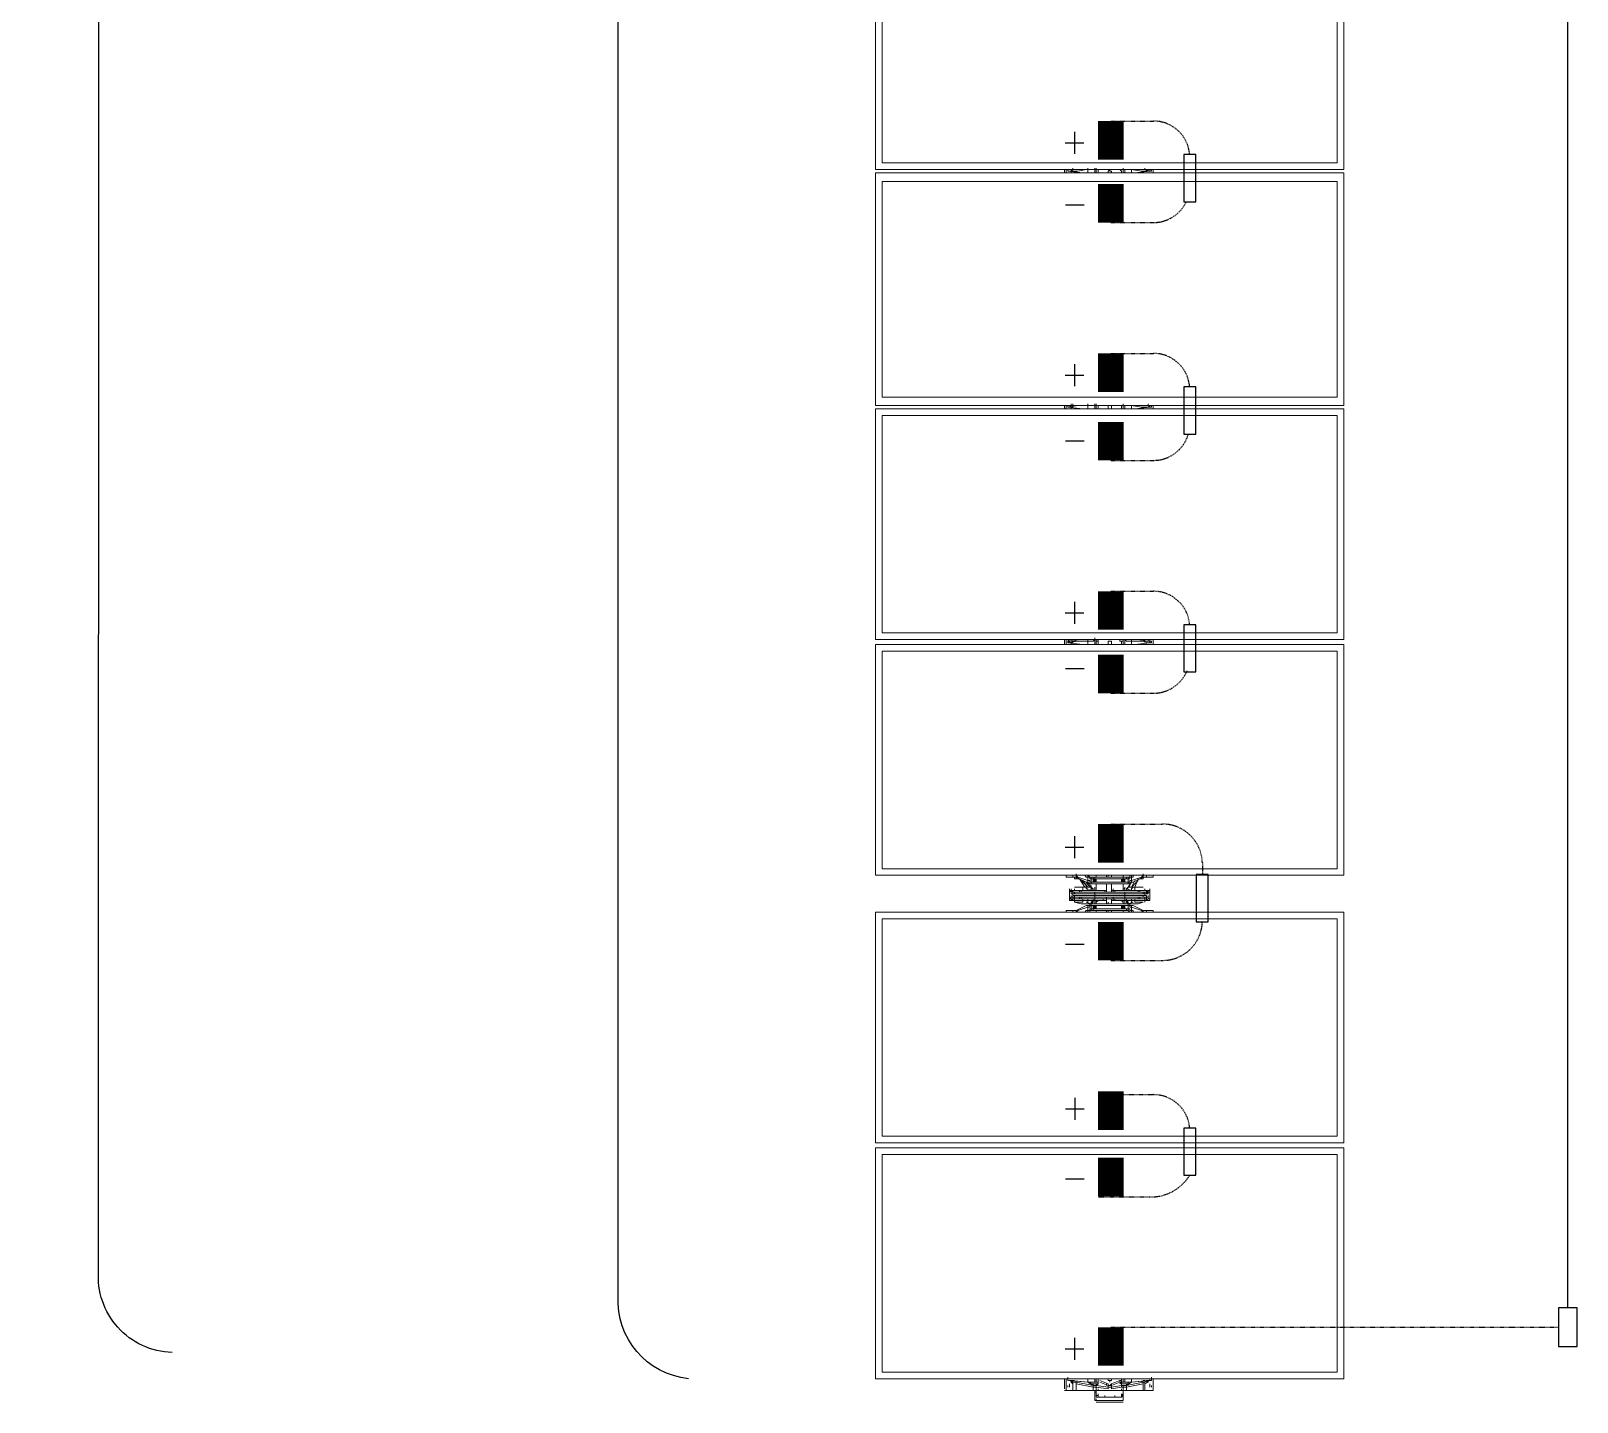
# Model space of a CAD drawing. Header units: feet. Extents: x -13743 to 68376, y -48 to 67763.
# Drawn here: x -226.5 to 72.4, y 63932.6 to 64197.8 of the extents above; entities that cross this region are included whole.
import ezdxf
from ezdxf.lldxf.tags import DXFTag

# ---------------------------------------------------------------- set-up
doc = ezdxf.new("R2010")
doc.units = ezdxf.units.FT
doc.header["$MEASUREMENT"] = 0
doc.linetypes.add('HIDDEN', pattern=[0.375, 0.25, -0.125])
for name, color, linetype in [('E-DC HARNESS-POS', 10, 'DC HARNESS CABLE'), ('E-HARN-COMP', 8, 'Continuous'), ('E-TRNK-CABL-NEG', 6, 'HIDDEN'), ('E-TRUNK-CABLE-POS', 6, 'HIDDEN'), ('G-ANNO-TEXT', 1, 'Continuous'), ('Polarity-Text', 7, 'Continuous')]:
    doc.layers.add(name, color=color, linetype=linetype)
doc.styles.get("Standard").update_dxf_attribs({"font": 'arial.ttf'})
tags = doc.linetypes.add('DC HARNESS CABLE', pattern='A,0.5,-0.2,["DH",Standard,S=0.1,R=0,X=-0.1,Y=-0.05],-0.2', length=0.9).pattern_tags.tags
tags[6] = DXFTag(74, 10)

# ---------------------------------------------------------------- blocks, each defined once
blk = doc.blocks.new('A$C4742fff2')
at = {"lineweight": 5}
for points in [[(0.0233, 0.4666), (0.2533, 0.4666), (0.2533, 0), (0.0233, 0)], [(0.4883, 0.4666), (0.2583, 0.4666), (0.2583, 0), (0.4883, 0)], [(0.525, 0.4666), (0.525, 0), (0.755, 0), (0.755, 0.4666)], [(0.76, 0), (0.99, 0), (0.99, 0.4666), (0.76, 0.4666)], [(1.225, 0), (0.9933, 0), (0.9933, 0.4666), (1.225, 0.4666)], [(1.4583, 0), (1.2283, 0), (1.2283, 0.4666), (1.4583, 0.4666)], [(0.2467, 0.46), (0.2467, 0.0067), (0.03, 0.0067), (0.03, 0.46)], [(0.4816, 0.46), (0.4816, 0.0067), (0.265, 0.0067), (0.265, 0.46)], [(0.5316, 0.46), (0.7483, 0.46), (0.7483, 0.0067), (0.5316, 0.0067)], [(0.7666, 0.0067), (0.7666, 0.46), (0.9833, 0.46), (0.9833, 0.0067)], [(1.0016, 0.0067), (1.0016, 0.46), (1.2166, 0.46), (1.2166, 0.0067)], [(1.4516, 0.46), (1.2349, 0.46), (1.2349, 0.0067), (1.4516, 0.0067)], [(0.4983, 0.2683), (0.4983, 0.26), (0.5, 0.26), (0.5, 0.2683)], [(0.5033, 0.2717), (0.5016, 0.2717), (0.5, 0.2717), (0.5, 0.27), (0.5016, 0.27), (0.5033, 0.27), (0.505, 0.27), (0.505, 0.2683), (0.505, 0.2483), (0.5066, 0.2483), (0.5066, 0.2683), (0.5083, 0.2683), (0.5083, 0.27), (0.51, 0.2717), (0.51, 0.2733), (0.5066, 0.2733), (0.5016, 0.2733), (0.5033, 0.2717), (0.505, 0.2717)], [(0.5033, 0.2733), (0.5016, 0.2733)], [(0.505, 0.2717), (0.5033, 0.2717)], [(0.5083, 0.27), (0.5066, 0.27)], [(0.0067, 0.2467), (0.0067, 0.245), (0.0067, 0.2467), (0.0083, 0.2467), (0.005, 0.2467), (0.005, 0.245), (0.005, 0.2433), (0.005, 0.245), (0.0067, 0.245)], [(0.0117, 0.2467), (0.01, 0.2467)], [(0.4933, 0.25), (0.4916, 0.2483), (0.4933, 0.2467), (0.495, 0.2483)], [(0.4933, 0.25), (0.4916, 0.25), (0.4916, 0.2483), (0.4916, 0.2467), (0.4933, 0.2467), (0.495, 0.2467), (0.495, 0.2483), (0.495, 0.25)], [(0.4933, 0.255), (0.495, 0.255)], [(0.495, 0.2483), (0.4933, 0.2483)], [(0.495, 0.2483), (0.4933, 0.2483)], [(0.5, 0.2483), (0.4983, 0.2483), (0.4966, 0.2483), (0.5, 0.2483), (0.5016, 0.2483)], [(0.5033, 0.2183), (0.5033, 0.2483), (0.5016, 0.2483), (0.5016, 0.2183)], [(0.5066, 0.2483), (0.5066, 0.2183), (0.5083, 0.2183), (0.5083, 0.2483)], [(0.5133, 0.2567), (0.5133, 0.2517), (0.5116, 0.2517), (0.5116, 0.25), (0.51, 0.255), (0.5116, 0.255), (0.5116, 0.2567)], [(0.52, 0.2467), (0.5216, 0.2467), (0.5216, 0.2483), (0.5216, 0.25), (0.52, 0.25), (0.5183, 0.25), (0.5183, 0.2483), (0.5183, 0.2467)], [(0.52, 0.25), (0.5183, 0.2483), (0.52, 0.2467), (0.5216, 0.2483)], [(0.52, 0.2483), (0.5216, 0.2483), (0.52, 0.25)], [(0.5216, 0.2483), (0.52, 0.2483)], [(0.5216, 0.2483), (0.52, 0.2483)], [(0.0133, 0.2317), (0.015, 0.2317), (0.0167, 0.2217), (0.015, 0.2217)], [(0.015, 0.2317), (0.0167, 0.2317), (0.0167, 0.235), (0.015, 0.235)], [(0.02, 0.245), (0.0183, 0.245)], [(0.0217, 0.245), (0.02, 0.245)], [(0.4883, 0.2317), (0.49, 0.2317)], [(0.51, 0.24), (0.51, 0.2367)], [(0.5116, 0.2367), (0.51, 0.2367)], [(0.5116, 0.2367), (0.51, 0.2367)], [(0.51, 0.2317), (0.51, 0.23), (0.5116, 0.23), (0.51, 0.23), (0.51, 0.2267), (0.51, 0.23)], [(0.5233, 0.2317), (0.525, 0.2317)], [(0.7566, 0.235), (0.7583, 0.235), (0.7583, 0.2317), (0.755, 0.2317), (0.755, 0.2333), (0.755, 0.235)], [(0.9916, 0.235), (0.9933, 0.235), (0.9933, 0.2317), (0.99, 0.2317), (0.99, 0.2333), (0.99, 0.235)], [(1.225, 0.235), (1.2266, 0.235), (1.2283, 0.2333), (1.2266, 0.2333), (1.2266, 0.2317), (1.225, 0.2317), (1.225, 0.2333)], [(0.02, 0.2217), (0.0183, 0.2217)], [(0.4933, 0.2217), (0.4916, 0.22), (0.4933, 0.2183), (0.495, 0.22)], [(0.4933, 0.2217), (0.4916, 0.2217), (0.4916, 0.22), (0.4916, 0.2183), (0.4933, 0.2183), (0.495, 0.2183), (0.495, 0.22), (0.495, 0.2217)], [(0.495, 0.22), (0.4933, 0.22)], [(0.495, 0.22), (0.4933, 0.22)], [(0.51, 0.2183), (0.5116, 0.2183)], [(0.52, 0.2217), (0.5183, 0.22), (0.52, 0.2183), (0.5216, 0.22)], [(0.52, 0.22), (0.5216, 0.22), (0.52, 0.2217)], [(0.4883, 0.2117), (0.49, 0.2117), (0.49, 0.2133), (0.4916, 0.2133), (0.4916, 0.215), (0.49, 0.215), (0.4883, 0.2133)], [(0.5033, 0.195), (0.5033, 0.1967)], [(0.5083, 0.1967), (0.5066, 0.1967)], [(0.51, 0.195), (0.5083, 0.195)]]:
    blk.add_lwpolyline(points, close=True, dxfattribs=at)
for points in [[(0.0117, 0.27), (0.0117, 0.2667), (0.0183, 0.2667), (0.02, 0.2667), (0.02, 0.27), (0.0217, 0.2717), (0.02, 0.2717), (0.0183, 0.27), (0.0117, 0.27), (0.0117, 0.2767), (0.0117, 0.2783)], [(0.0133, 0.2783), (0.0233, 0.2783)], [(0.755, 0.2783), (0.76, 0.2783)], [(0.99, 0.2783), (0.9933, 0.2783)], [(1.225, 0.2783), (1.2283, 0.2783)], [(0.0117, 0.2667), (0.0117, 0.25), (0.015, 0.25), (0.015, 0.2467), (0.0167, 0.2467), (0.0183, 0.2467)], [(0.0133, 0.2767), (0.015, 0.2767)], [(0.015, 0.275), (0.0167, 0.275)], [(0.0167, 0.2733), (0.015, 0.2733), (0.0167, 0.2733), (0.0183, 0.2733)], [(0.02, 0.2667), (0.0167, 0.25), (0.015, 0.25), (0.0183, 0.2667)], [(0.0217, 0.2683), (0.0217, 0.27), (0.0217, 0.2733), (0.02, 0.27), (0.0183, 0.27)], [(0.0217, 0.275), (0.02, 0.255), (0.0217, 0.2717)], [(0.0217, 0.275), (0.0233, 0.275), (0.0217, 0.275)], [(0.0233, 0.275), (0.0233, 0.2733)], [(0.4883, 0.2767), (0.49, 0.2767), (0.49, 0.27), (0.49, 0.2683), (0.49, 0.2667), (0.4883, 0.2667), (0.49, 0.265), (0.49, 0.2667), (0.495, 0.2567), (0.495, 0.255), (0.4933, 0.255), (0.4933, 0.2533), (0.495, 0.2533), (0.495, 0.2517), (0.4966, 0.2517), (0.4983, 0.2567), (0.4983, 0.255), (0.5, 0.255), (0.5, 0.25), (0.4983, 0.2517), (0.4966, 0.2517), (0.4983, 0.25), (0.4966, 0.2517), (0.4966, 0.2617)], [(0.49, 0.27), (0.49, 0.27)], [(0.49, 0.2667), (0.49, 0.2667)], [(0.49, 0.265), (0.4933, 0.255), (0.49, 0.255), (0.49, 0.2567)], [(0.4966, 0.2367), (0.5016, 0.2367), (0.5, 0.2367), (0.5, 0.24), (0.5, 0.2617), (0.5, 0.2717)], [(0.4983, 0.2683), (0.4966, 0.2617), (0.4966, 0.2517), (0.4966, 0.2533)], [(0.4983, 0.2683), (0.4983, 0.2683)], [(0.5, 0.2683), (0.5016, 0.2683), (0.5016, 0.27), (0.5, 0.2717), (0.5, 0.2733), (0.5016, 0.2733), (0.5016, 0.2717), (0.5033, 0.2717), (0.5033, 0.2683), (0.505, 0.2683)], [(0.5016, 0.2733), (0.5033, 0.2733)], [(0.5016, 0.2717), (0.5033, 0.2717)], [(0.5016, 0.2483), (0.5016, 0.2683), (0.5033, 0.2683), (0.5033, 0.2483), (0.505, 0.2483), (0.505, 0.2183), (0.5066, 0.2183), (0.5066, 0.1983), (0.5083, 0.1983), (0.5083, 0.2183)], [(0.5016, 0.2633), (0.5033, 0.2633)], [(0.5033, 0.27), (0.505, 0.27), (0.5066, 0.27), (0.505, 0.27)], [(0.5083, 0.2717), (0.51, 0.2733), (0.5116, 0.2733), (0.51, 0.2733), (0.5083, 0.2717), (0.51, 0.2717), (0.5083, 0.2717), (0.5066, 0.2717), (0.5083, 0.2717), (0.5066, 0.2717), (0.5083, 0.2717), (0.5066, 0.2717), (0.5066, 0.2683), (0.5083, 0.2683), (0.5083, 0.2483)], [(0.5116, 0.2717), (0.51, 0.2717), (0.51, 0.27), (0.5083, 0.27), (0.51, 0.27)], [(0.5083, 0.2633), (0.51, 0.2633)], [(0.51, 0.2717), (0.51, 0.2617)], [(0.5116, 0.2517), (0.5116, 0.25), (0.5133, 0.2517), (0.515, 0.2533), (0.5166, 0.2533), (0.5166, 0.255), (0.5183, 0.255), (0.5166, 0.2533), (0.5166, 0.2517), (0.5183, 0.2517), (0.5166, 0.2517), (0.5166, 0.215), (0.5183, 0.215), (0.5216, 0.215), (0.5233, 0.215), (0.5233, 0.2133), (0.525, 0.2133), (0.525, 0.2117), (0.5233, 0.2117), (0.5233, 0.2133), (0.5216, 0.2133), (0.5216, 0.215), (0.5216, 0.2167), (0.5233, 0.2167), (0.5233, 0.25), (0.5216, 0.25), (0.5216, 0.2517), (0.5216, 0.2533), (0.5233, 0.2533), (0.5233, 0.255), (0.525, 0.255), (0.5233, 0.2533), (0.5233, 0.2517), (0.5183, 0.2517), (0.5183, 0.2533), (0.52, 0.2533), (0.52, 0.255), (0.5183, 0.255), (0.5183, 0.2567), (0.5133, 0.2533), (0.5133, 0.2517), (0.5133, 0.2683), (0.5133, 0.26), (0.51, 0.26), (0.51, 0.2683), (0.5116, 0.2683), (0.51, 0.2683)], [(0.5116, 0.2683), (0.5116, 0.2683)], [(0.5216, 0.2633), (0.5133, 0.2583), (0.5133, 0.26)], [(0.5233, 0.2667), (0.5183, 0.2567), (0.5183, 0.255), (0.52, 0.255), (0.5216, 0.255)], [(0.5233, 0.2567), (0.5233, 0.255), (0.52, 0.255), (0.5233, 0.265)], [(0.5233, 0.2683), (0.5216, 0.2683), (0.5216, 0.265), (0.5216, 0.2633), (0.5216, 0.2667), (0.5233, 0.2667), (0.5233, 0.265), (0.525, 0.2667), (0.5233, 0.2667), (0.5233, 0.27), (0.5233, 0.2767), (0.525, 0.2767)], [(0.5233, 0.27), (0.5233, 0.27)], [(0.76, 0.255), (0.7583, 0.255), (0.7583, 0.265), (0.7566, 0.275), (0.7583, 0.275), (0.7566, 0.275), (0.7583, 0.2733), (0.7583, 0.2717), (0.7583, 0.27)], [(0.7566, 0.2733), (0.7566, 0.27)], [(0.9933, 0.27), (0.9933, 0.2717), (0.9916, 0.2733), (0.9916, 0.275), (0.9933, 0.275)], [(0.995, 0.255), (0.9933, 0.255), (0.9933, 0.265), (0.9916, 0.275)], [(0.9916, 0.2733), (0.9916, 0.27)], [(1.225, 0.2733), (1.225, 0.27)], [(1.2299, 0.255), (1.2283, 0.255), (1.2283, 0.2567), (1.2266, 0.265), (1.2266, 0.275), (1.2283, 0.275), (1.2266, 0.275), (1.2266, 0.2717), (1.2283, 0.27)], [(0, 0.2467), (0, 0.22)], [(0.0017, 0.2483), (0.005, 0.2483), (0.01, 0.2483), (0.0117, 0.2483), (0.01, 0.2483), (0.01, 0.2467), (0.0083, 0.2467), (0.01, 0.2467), (0.0083, 0.2467)], [(0.0017, 0.2467), (0.0033, 0.2467)], [(0.01, 0.2467), (0.0083, 0.2467)], [(0.01, 0.2467), (0.0117, 0.2467)], [(0.01, 0.2467), (0.0117, 0.2467)], [(0.0167, 0.2467), (0.0167, 0.25), (0.02, 0.255), (0.02, 0.2533), (0.0183, 0.2517), (0.0183, 0.245), (0.0167, 0.2467), (0.015, 0.235), (0.0133, 0.235), (0.015, 0.2467), (0.0117, 0.2467), (0.0117, 0.25)], [(0.0133, 0.245), (0.0117, 0.245), (0.0117, 0.2467), (0.0117, 0.2483)], [(0.0183, 0.25), (0.0167, 0.25), (0.015, 0.25)], [(0.015, 0.2467), (0.0167, 0.2467), (0.015, 0.2467)], [(0.0233, 0.245), (0.02, 0.245), (0.0217, 0.245), (0.02, 0.245), (0.0183, 0.245), (0.02, 0.245), (0.02, 0.2483)], [(0.02, 0.255), (0.02, 0.2483), (0.0233, 0.2483)], [(0.0233, 0.2467), (0.02, 0.2467), (0.0217, 0.2467)], [(0.02, 0.245), (0.02, 0.2467)], [(0.4966, 0.205), (0.4966, 0.215), (0.4966, 0.2517), (0.495, 0.2517), (0.4916, 0.2517), (0.4916, 0.2533), (0.49, 0.2533), (0.49, 0.255), (0.4883, 0.255), (0.4883, 0.2533), (0.49, 0.2533), (0.49, 0.2517), (0.4916, 0.2517), (0.49, 0.2517), (0.49, 0.25)], [(0.4883, 0.255), (0.4883, 0.255)], [(0.4883, 0.2467), (0.49, 0.2467)], [(0.4916, 0.2517), (0.4916, 0.25), (0.49, 0.25), (0.49, 0.2167), (0.4916, 0.2167), (0.4916, 0.215), (0.495, 0.215), (0.495, 0.2133), (0.4933, 0.2133), (0.4933, 0.2117), (0.495, 0.2117), (0.495, 0.21)], [(0.4933, 0.2483), (0.4933, 0.25), (0.4916, 0.2483)], [(0.4916, 0.2467), (0.4916, 0.2483)], [(0.4916, 0.2483), (0.4933, 0.2483)], [(0.4916, 0.2467), (0.4933, 0.2467)], [(0.4933, 0.2483), (0.495, 0.2483)], [(0.4933, 0.2483), (0.495, 0.2483)], [(0.4933, 0.2483), (0.495, 0.2483)], [(0.4933, 0.2483), (0.495, 0.2483)], [(0.4933, 0.2483), (0.495, 0.2483)], [(0.4933, 0.2467), (0.495, 0.2467), (0.495, 0.2483)], [(0.4933, 0.2483), (0.495, 0.2483)], [(0.5, 0.2517), (0.5, 0.25), (0.4983, 0.25), (0.4983, 0.2517), (0.4966, 0.2517), (0.4966, 0.2533), (0.495, 0.2533), (0.495, 0.255), (0.495, 0.2567)], [(0.495, 0.2517), (0.495, 0.2517)], [(0.4966, 0.2583), (0.4966, 0.26)], [(0.4966, 0.2517), (0.4966, 0.2517)], [(0.4966, 0.2467), (0.5, 0.2467)], [(0.4983, 0.2617), (0.4983, 0.2617)], [(0.4983, 0.2483), (0.5, 0.2483)], [(0.5, 0.245), (0.4983, 0.2467)], [(0.5, 0.2567), (0.5, 0.26)], [(0.5016, 0.2617), (0.5033, 0.2617)], [(0.5083, 0.2617), (0.51, 0.2617), (0.51, 0.24), (0.51, 0.2383), (0.5083, 0.2383)], [(0.51, 0.26), (0.51, 0.2567)], [(0.51, 0.2483), (0.5116, 0.2483), (0.51, 0.2483), (0.5116, 0.2483), (0.5133, 0.2483), (0.5116, 0.2483), (0.5133, 0.2483)], [(0.51, 0.2467), (0.5166, 0.2467)], [(0.515, 0.2517), (0.5133, 0.2517), (0.5116, 0.25), (0.5133, 0.2517), (0.5133, 0.2617)], [(0.5133, 0.2617), (0.5133, 0.2617)], [(0.52, 0.26), (0.5133, 0.255)], [(0.52, 0.2483), (0.5183, 0.2483)], [(0.52, 0.2467), (0.5183, 0.2467), (0.5183, 0.2483)], [(0.52, 0.2483), (0.5216, 0.2483)], [(0.52, 0.2483), (0.5216, 0.2483)], [(0.52, 0.2483), (0.5216, 0.2483)], [(0.52, 0.2483), (0.5216, 0.2483), (0.5233, 0.2483)], [(0.52, 0.2467), (0.5216, 0.2467)], [(0.5216, 0.2467), (0.5216, 0.2483)], [(0.5233, 0.2517), (0.5233, 0.25)], [(0.5233, 0.2467), (0.525, 0.2467)], [(0.525, 0.2467), (0.5233, 0.2467), (0.525, 0.2467)], [(0.755, 0.2483), (0.76, 0.2483), (0.7583, 0.2483)], [(0.755, 0.2467), (0.7583, 0.2467), (0.76, 0.2467)], [(0.7616, 0.2483), (0.76, 0.2483), (0.7583, 0.25), (0.7583, 0.255)], [(0.7583, 0.245), (0.7583, 0.2467)], [(0.99, 0.2483), (0.9933, 0.2483)], [(0.99, 0.2467), (0.9933, 0.2467), (0.995, 0.2467)], [(0.9933, 0.2467), (0.9933, 0.245), (0.99, 0.245)], [(0.995, 0.2483), (0.9933, 0.2483), (0.9933, 0.255)], [(1.225, 0.2483), (1.2283, 0.2483)], [(1.225, 0.2467), (1.2283, 0.2467), (1.2299, 0.2467)], [(1.2283, 0.2467), (1.2283, 0.245), (1.225, 0.245)], [(1.2299, 0.2483), (1.2283, 0.2483), (1.2283, 0.255)], [(0.005, 0.2383), (0.005, 0.2433), (0.005, 0.2233), (0.005, 0.2217), (0.0067, 0.22), (0.0083, 0.22), (0.01, 0.22), (0.0083, 0.22), (0.01, 0.22), (0.0117, 0.22), (0.01, 0.22), (0.0117, 0.22), (0.01, 0.22), (0.005, 0.22), (0.0017, 0.22), (0.0033, 0.22)], [(0.0067, 0.2383), (0.005, 0.2383), (0.005, 0.2283)], [(0.0067, 0.245), (0.0083, 0.245)], [(0.0083, 0.245), (0.0083, 0.245)], [(0.0133, 0.2217), (0.0117, 0.2217), (0.0117, 0.225), (0.0117, 0.2433), (0.0117, 0.245), (0.0117, 0.22), (0.0117, 0.2167)], [(0.02, 0.2433), (0.0167, 0.235), (0.0167, 0.2317), (0.02, 0.2233), (0.02, 0.2217), (0.0183, 0.2217)], [(0.0217, 0.2433), (0.0183, 0.235), (0.0167, 0.235), (0.0167, 0.2333), (0.0183, 0.2317), (0.0167, 0.2317)], [(0.0167, 0.2367), (0.0183, 0.2367)], [(0.0183, 0.245), (0.02, 0.245), (0.0183, 0.245)], [(0.0233, 0.2217), (0.0217, 0.2217), (0.0217, 0.2233), (0.02, 0.2233), (0.0217, 0.2233), (0.0183, 0.2317)], [(0.0233, 0.2317), (0.0217, 0.2317), (0.0217, 0.2333), (0.02, 0.2333), (0.0217, 0.2333), (0.0217, 0.235), (0.0233, 0.235)], [(0.4883, 0.2367), (0.49, 0.2367)], [(0.4883, 0.235), (0.49, 0.235)], [(0.5, 0.2317), (0.5, 0.23), (0.5016, 0.23), (0.5016, 0.2317), (0.4966, 0.2317), (0.4966, 0.235), (0.4983, 0.235)], [(0.5016, 0.2383), (0.5016, 0.24), (0.5, 0.24), (0.5, 0.2367), (0.5016, 0.2367), (0.5033, 0.2367), (0.5016, 0.2367), (0.5033, 0.2367)], [(0.5083, 0.2367), (0.5166, 0.2367)], [(0.5166, 0.235), (0.5166, 0.2317), (0.5083, 0.2317)], [(0.5233, 0.2367), (0.525, 0.2367)], [(0.5233, 0.235), (0.525, 0.235)], [(0.755, 0.245), (0.7583, 0.245), (0.76, 0.245)], [(0.0067, 0.2283), (0.005, 0.2283), (0.005, 0.2233), (0.005, 0.2217), (0.0067, 0.2217), (0.0083, 0.22), (0.01, 0.22), (0.0117, 0.22), (0.01, 0.22)], [(0.0067, 0.2217), (0.0083, 0.2217)], [(0.0083, 0.2217), (0.0083, 0.2217)], [(0.0117, 0.1983), (0.0117, 0.2), (0.0183, 0.2), (0.02, 0.2), (0.0167, 0.2167), (0.015, 0.2167), (0.015, 0.22), (0.0117, 0.22), (0.0133, 0.22)], [(0.0183, 0.2), (0.015, 0.2167), (0.0117, 0.2167), (0.0117, 0.2)], [(0.015, 0.2167), (0.0167, 0.2167), (0.02, 0.2117), (0.02, 0.2183), (0.02, 0.22), (0.02, 0.2217), (0.0183, 0.2217), (0.02, 0.2217), (0.0217, 0.2217), (0.02, 0.2217), (0.02, 0.2233), (0.02, 0.22)], [(0.015, 0.2217), (0.015, 0.22), (0.0167, 0.22), (0.0167, 0.2167), (0.0183, 0.2167)], [(0.02, 0.2117), (0.02, 0.215), (0.0183, 0.215), (0.0183, 0.2217), (0.0167, 0.2217), (0.0167, 0.22)], [(0.02, 0.2217), (0.0217, 0.2217), (0.02, 0.2217), (0.0183, 0.2233)], [(0.0233, 0.22), (0.02, 0.22), (0.0217, 0.22)], [(0.0233, 0.2183), (0.02, 0.2183)], [(0.49, 0.22), (0.4883, 0.22)], [(0.4883, 0.19), (0.49, 0.19), (0.49, 0.1967), (0.49, 0.2), (0.4883, 0.2), (0.49, 0.2017), (0.49, 0.2), (0.495, 0.21), (0.495, 0.2117), (0.4933, 0.2117), (0.495, 0.2117), (0.495, 0.2133), (0.4966, 0.2133), (0.4966, 0.215), (0.495, 0.215), (0.4966, 0.215), (0.4983, 0.2167), (0.4966, 0.215), (0.4983, 0.215), (0.5, 0.2167), (0.5, 0.215)], [(0.49, 0.215), (0.49, 0.2167)], [(0.4933, 0.22), (0.4933, 0.2217), (0.4916, 0.22)], [(0.4916, 0.22), (0.4933, 0.22)], [(0.4916, 0.22), (0.4916, 0.2183), (0.4933, 0.2183)], [(0.4933, 0.22), (0.495, 0.22)], [(0.4933, 0.22), (0.495, 0.22)], [(0.4933, 0.22), (0.495, 0.22)], [(0.4933, 0.22), (0.495, 0.22)], [(0.495, 0.22), (0.4933, 0.22)], [(0.495, 0.22), (0.495, 0.2183), (0.4933, 0.2183)], [(0.4933, 0.22), (0.495, 0.22)], [(0.5, 0.22), (0.4966, 0.22), (0.4983, 0.22), (0.5, 0.2217)], [(0.4966, 0.2183), (0.5, 0.2183), (0.5016, 0.2183), (0.5, 0.2183), (0.4983, 0.2183), (0.5, 0.2183)], [(0.4966, 0.2133), (0.4966, 0.215), (0.4966, 0.205), (0.4983, 0.2), (0.4983, 0.2083), (0.5, 0.2083), (0.5, 0.2117), (0.4983, 0.2117), (0.4983, 0.21), (0.4966, 0.215), (0.4983, 0.215), (0.4983, 0.2167), (0.5, 0.2167), (0.5, 0.2117)], [(0.5016, 0.23), (0.5033, 0.23), (0.5016, 0.23), (0.5, 0.23), (0.5, 0.2267), (0.5, 0.23)], [(0.505, 0.195), (0.5033, 0.195), (0.5016, 0.195), (0.5016, 0.1933), (0.5, 0.1933), (0.5, 0.195), (0.5, 0.1967), (0.5, 0.205), (0.5, 0.2267), (0.5, 0.2283), (0.5016, 0.2283)], [(0.5016, 0.2183), (0.5016, 0.1983), (0.5033, 0.1983), (0.5033, 0.2183), (0.505, 0.2183), (0.505, 0.2), (0.505, 0.1967), (0.5033, 0.1967), (0.5033, 0.1983)], [(0.5083, 0.205), (0.51, 0.205), (0.51, 0.2267), (0.51, 0.2283), (0.5083, 0.2283)], [(0.5166, 0.22), (0.51, 0.22), (0.5116, 0.22), (0.5116, 0.2183), (0.5133, 0.2183), (0.5116, 0.2183), (0.5133, 0.2183)], [(0.5216, 0.205), (0.5133, 0.2083), (0.51, 0.2083), (0.51, 0.2117), (0.5116, 0.2167), (0.5116, 0.215)], [(0.5133, 0.21), (0.5133, 0.215), (0.5116, 0.2167), (0.5133, 0.215), (0.5116, 0.2167), (0.5133, 0.215), (0.5133, 0.205)], [(0.525, 0.22), (0.5233, 0.22), (0.5216, 0.22), (0.52, 0.22), (0.5216, 0.22), (0.52, 0.22), (0.5216, 0.22), (0.52, 0.22), (0.5216, 0.22), (0.52, 0.22), (0.5183, 0.22), (0.5183, 0.2183), (0.52, 0.2183), (0.5183, 0.2183), (0.5183, 0.22), (0.5183, 0.2217), (0.52, 0.2217), (0.5216, 0.2217), (0.5216, 0.22), (0.5216, 0.2183), (0.52, 0.2183), (0.5216, 0.2183), (0.5216, 0.22), (0.52, 0.22)], [(0.5233, 0.22), (0.525, 0.22), (0.5233, 0.22)], [(0.5233, 0.2167), (0.5233, 0.215)], [(0.755, 0.2233), (0.755, 0.2217), (0.7583, 0.2217), (0.7583, 0.2233), (0.76, 0.2233)], [(0.7583, 0.2117), (0.7583, 0.2167), (0.76, 0.2183), (0.76, 0.22), (0.7583, 0.22), (0.755, 0.22)], [(0.755, 0.2183), (0.7583, 0.2183), (0.76, 0.2183)], [(0.7583, 0.22), (0.7583, 0.2233)], [(0.99, 0.2233), (0.99, 0.2217), (0.9933, 0.2217), (0.9933, 0.2233), (0.9933, 0.22), (0.9933, 0.2183)], [(0.99, 0.22), (0.9933, 0.22), (0.995, 0.22)], [(0.9933, 0.1983), (0.9933, 0.195), (0.9916, 0.1933), (0.9916, 0.1917), (0.9916, 0.1933), (0.9916, 0.2017), (0.9933, 0.2117), (0.9933, 0.2183), (0.99, 0.2183)], [(1.2266, 0.1933), (1.2266, 0.2017), (1.2283, 0.2117), (1.2283, 0.2183), (1.2283, 0.22), (1.2283, 0.2233), (1.2266, 0.2217), (1.225, 0.2217), (1.225, 0.2233)], [(1.225, 0.22), (1.2283, 0.22), (1.2299, 0.22)], [(1.2283, 0.2183), (1.225, 0.2183)], [(0.02, 0.2017), (0.02, 0.1983), (0.0183, 0.1983)], [(0.0217, 0.195), (0.02, 0.2117), (0.0217, 0.1933)], [(0.4883, 0.2117), (0.4883, 0.2117)], [(0.49, 0.21), (0.49, 0.2117), (0.4933, 0.2117), (0.49, 0.2017)], [(0.495, 0.215), (0.495, 0.215)], [(0.4966, 0.215), (0.4966, 0.215)], [(0.4966, 0.2083), (0.4966, 0.21)], [(0.4983, 0.1983), (0.5, 0.1983), (0.5, 0.2083)], [(0.4983, 0.205), (0.4983, 0.205)], [(0.5016, 0.205), (0.5033, 0.205)], [(0.5016, 0.2033), (0.5033, 0.2033)], [(0.5066, 0.195), (0.5066, 0.1967), (0.5066, 0.195), (0.5083, 0.195), (0.51, 0.195), (0.51, 0.1933), (0.51, 0.195), (0.5083, 0.195), (0.5066, 0.1967), (0.5083, 0.1967), (0.51, 0.195), (0.51, 0.1967), (0.51, 0.205)], [(0.5083, 0.2033), (0.51, 0.2033)], [(0.51, 0.2117), (0.5116, 0.2117), (0.5133, 0.21), (0.5133, 0.2083), (0.5133, 0.2), (0.5133, 0.205), (0.5133, 0.215), (0.5133, 0.2133)], [(0.51, 0.2083), (0.51, 0.1983), (0.5116, 0.1983), (0.51, 0.1983)], [(0.5183, 0.21), (0.5183, 0.2117), (0.5133, 0.215), (0.515, 0.2133), (0.5166, 0.2133), (0.5183, 0.2133)], [(0.52, 0.2083), (0.5133, 0.2117)], [(0.5133, 0.205), (0.5133, 0.205)], [(0.5233, 0.2), (0.5183, 0.21), (0.5183, 0.2117), (0.52, 0.2117), (0.52, 0.2133), (0.5183, 0.2133), (0.5183, 0.215), (0.5166, 0.215), (0.5166, 0.2133), (0.5183, 0.2117), (0.52, 0.2117), (0.5216, 0.2117)], [(0.5166, 0.215), (0.5166, 0.215)], [(0.5183, 0.215), (0.5183, 0.215)], [(0.5233, 0.21), (0.5233, 0.2117), (0.52, 0.2117), (0.5233, 0.2017), (0.5233, 0.2), (0.5216, 0.2), (0.5216, 0.2033)], [(0.5216, 0.2017), (0.5216, 0.2033), (0.5216, 0.2017), (0.5233, 0.2017), (0.525, 0.2), (0.5233, 0.2), (0.5233, 0.1983), (0.5233, 0.1967), (0.5233, 0.19), (0.525, 0.19)], [(0.525, 0.2117), (0.525, 0.2117)], [(0.76, 0.2117), (0.7583, 0.2117), (0.7583, 0.2017), (0.7566, 0.195), (0.7566, 0.1933), (0.7583, 0.1933)], [(0.0133, 0.19), (0.0117, 0.19), (0.0117, 0.1983), (0.0183, 0.1983), (0.02, 0.195), (0.0217, 0.195), (0.02, 0.1983)], [(0.0233, 0.19), (0.0133, 0.19), (0.015, 0.19)], [(0.0183, 0.1933), (0.0167, 0.1933), (0.015, 0.1933), (0.0167, 0.1933)], [(0.0167, 0.1917), (0.015, 0.1917)], [(0.0217, 0.1967), (0.0217, 0.1933), (0.0233, 0.1933), (0.0233, 0.1917), (0.0217, 0.1917), (0.0217, 0.1933), (0.02, 0.1967)], [(0.0217, 0.2), (0.0217, 0.1983)], [(0.5, 0.1983), (0.5016, 0.1983), (0.5016, 0.1967), (0.5, 0.195), (0.5, 0.1967), (0.5016, 0.1967), (0.5033, 0.1967)], [(0.505, 0.1967), (0.5033, 0.1967), (0.5033, 0.195), (0.5016, 0.195), (0.5033, 0.195), (0.5016, 0.195), (0.5016, 0.1933)], [(0.5033, 0.1933), (0.5016, 0.1933), (0.5033, 0.1933), (0.5083, 0.1933), (0.51, 0.1933)], [(0.5033, 0.2), (0.505, 0.2)], [(0.505, 0.1967), (0.5033, 0.1967), (0.505, 0.1967)], [(0.505, 0.1983), (0.5066, 0.1983), (0.5066, 0.1967), (0.5083, 0.1967), (0.5083, 0.1983)], [(0.5066, 0.2), (0.5083, 0.2)], [(0.51, 0.1967), (0.5083, 0.1967), (0.51, 0.1967), (0.51, 0.195), (0.51, 0.1933), (0.5116, 0.1933)], [(0.5116, 0.2), (0.5116, 0.2)], [(0.5233, 0.2), (0.5233, 0.2)], [(0.5233, 0.1967), (0.5233, 0.1967)], [(0.755, 0.19), (0.76, 0.19)], [(0.7583, 0.1983), (0.7583, 0.195), (0.7583, 0.1933), (0.7566, 0.1933), (0.7566, 0.1917), (0.7583, 0.1917)], [(0.7566, 0.1967), (0.7566, 0.1933), (0.7566, 0.1917)], [(0.99, 0.19), (0.9933, 0.19)], [(0.9916, 0.1967), (0.9916, 0.1933), (0.9933, 0.1933)], [(0.9916, 0.1917), (0.9933, 0.1917)], [(1.225, 0.1967), (1.225, 0.1933)], [(1.225, 0.19), (1.2283, 0.19)], [(1.2283, 0.1983), (1.2266, 0.195), (1.2266, 0.1917), (1.2266, 0.1933), (1.2283, 0.1933)]]:
    blk.add_lwpolyline(points, dxfattribs=at)
at = {"color": 8, "lineweight": 5, "true_color": 0x808080}
for points in [[(0.0117, 0.2767), (0.0233, 0.2767)], [(0.0233, 0.265), (0.0233, 0.275), (0.025, 0.275)], [(0.4883, 0.2667), (0.4883, 0.2683)], [(0.5, 0.27), (0.5, 0.2617)], [(0.5016, 0.2733), (0.5016, 0.2733)], [(0.5016, 0.2733), (0.5033, 0.2733)], [(0.5016, 0.27), (0.5033, 0.27), (0.5016, 0.27), (0.5033, 0.27), (0.505, 0.27)], [(0.5016, 0.2633), (0.5016, 0.2383), (0.5016, 0.2367), (0.5033, 0.2367), (0.5016, 0.2367), (0.5033, 0.2367)], [(0.5033, 0.2717), (0.505, 0.2717)], [(0.5066, 0.2717), (0.5083, 0.2717)], [(0.5066, 0.27), (0.5083, 0.27), (0.51, 0.27), (0.5083, 0.27), (0.51, 0.27), (0.51, 0.2617)], [(0.5083, 0.2733), (0.5083, 0.2733)], [(0.5083, 0.2733), (0.51, 0.2733)], [(0.5083, 0.2633), (0.5083, 0.2383), (0.5083, 0.2367), (0.51, 0.2367), (0.5083, 0.2367)], [(0.5266, 0.2667), (0.525, 0.2667), (0.525, 0.2683)], [(0.755, 0.2767), (0.76, 0.2767)], [(0.76, 0.2733), (0.7583, 0.275), (0.7566, 0.275), (0.755, 0.26)], [(0.755, 0.2717), (0.755, 0.27), (0.755, 0.2717), (0.7566, 0.2717)], [(0.7566, 0.2733), (0.7566, 0.2733)], [(0.76, 0.2717), (0.7583, 0.2717), (0.7583, 0.27), (0.76, 0.2633)], [(0.76, 0.2667), (0.7583, 0.2683), (0.7583, 0.27), (0.76, 0.27)], [(0.99, 0.2767), (0.9933, 0.2767)], [(0.9933, 0.2733), (0.9933, 0.275), (0.9916, 0.275), (0.99, 0.26)], [(0.99, 0.2717), (0.99, 0.27), (0.99, 0.2717), (0.9916, 0.2717)], [(0.9916, 0.2733), (0.9916, 0.2733)], [(0.9933, 0.2633), (0.9933, 0.2717), (0.995, 0.2717)], [(0.9933, 0.2667), (0.9933, 0.27), (0.995, 0.27)], [(1.225, 0.2767), (1.2283, 0.2767)], [(1.2283, 0.2733), (1.2283, 0.275), (1.2266, 0.275), (1.225, 0.26)], [(1.225, 0.2733), (1.225, 0.2733)], [(1.2283, 0.2717), (1.2266, 0.2717), (1.225, 0.2717), (1.225, 0.27), (1.225, 0.2717)], [(1.2266, 0.2717), (1.2283, 0.27), (1.2283, 0.2633)], [(1.2283, 0.2667), (1.2283, 0.27), (1.2299, 0.27)], [(0.0017, 0.2483), (0.0017, 0.22)], [(0.0083, 0.2467), (0.01, 0.2467)], [(0.02, 0.255), (0.0233, 0.255)], [(0.49, 0.2567), (0.4883, 0.2583)], [(0.4883, 0.2583), (0.4883, 0.2583)], [(0.4916, 0.25), (0.4933, 0.25)], [(0.4916, 0.22), (0.4916, 0.2467)], [(0.495, 0.2517), (0.495, 0.25)], [(0.495, 0.2467), (0.495, 0.22)], [(0.5, 0.26), (0.5016, 0.26)], [(0.5, 0.255), (0.5016, 0.255)], [(0.5, 0.25), (0.5016, 0.25)], [(0.51, 0.26), (0.5116, 0.26)], [(0.51, 0.255), (0.5116, 0.255)], [(0.5116, 0.25), (0.51, 0.25)], [(0.52, 0.2617), (0.5183, 0.26), (0.5166, 0.2583), (0.515, 0.2567), (0.5133, 0.2567)], [(0.5183, 0.25), (0.5183, 0.2517)], [(0.5183, 0.22), (0.5183, 0.2467)], [(0.5216, 0.25), (0.5233, 0.25)], [(0.5216, 0.2467), (0.5216, 0.22)], [(0.525, 0.2583), (0.5233, 0.2567)], [(0.525, 0.2583), (0.525, 0.2583)], [(0.755, 0.255), (0.7583, 0.255)], [(0.99, 0.255), (0.9933, 0.255)], [(1.225, 0.255), (1.2283, 0.255)], [(0.5016, 0.2033), (0.5016, 0.2317)], [(0.5083, 0.2033), (0.5083, 0.2283), (0.5083, 0.2317)], [(0.51, 0.2367), (0.5116, 0.2367)], [(0.01, 0.22), (0.0083, 0.22)], [(0.4916, 0.2167), (0.4916, 0.2183)], [(0.495, 0.2183), (0.495, 0.215)], [(0.5, 0.2167), (0.5016, 0.2167)], [(0.5016, 0.23), (0.5033, 0.23)], [(0.51, 0.23), (0.5116, 0.23)], [(0.51, 0.2167), (0.5116, 0.2167)], [(0.5183, 0.215), (0.5183, 0.2183)], [(0.5216, 0.2183), (0.5216, 0.2167)], [(0.0233, 0.2117), (0.02, 0.2117)], [(0.0233, 0.1933), (0.0233, 0.2017)], [(0.4883, 0.21), (0.49, 0.21)], [(0.4883, 0.21), (0.4883, 0.21)], [(0.5, 0.2117), (0.5016, 0.2117)], [(0.5, 0.2083), (0.5016, 0.2083)], [(0.5, 0.205), (0.5, 0.1967)], [(0.51, 0.2117), (0.5116, 0.2117)], [(0.51, 0.2083), (0.5116, 0.2083)], [(0.51, 0.1967), (0.51, 0.205)], [(0.5133, 0.2117), (0.515, 0.21), (0.5166, 0.2083), (0.5183, 0.2067), (0.52, 0.205)], [(0.5233, 0.21), (0.525, 0.21)], [(0.525, 0.21), (0.525, 0.21)], [(0.7583, 0.2117), (0.755, 0.2117)], [(0.755, 0.2083), (0.7566, 0.1933)], [(0.76, 0.195), (0.7583, 0.195), (0.7583, 0.1967), (0.76, 0.205)], [(0.9933, 0.2117), (0.99, 0.2117)], [(0.99, 0.2083), (0.9916, 0.1933)], [(0.9933, 0.205), (0.9933, 0.195), (0.995, 0.195)], [(1.2283, 0.2117), (1.225, 0.2117)], [(1.225, 0.2083), (1.2266, 0.1933)], [(1.2283, 0.195), (1.2266, 0.195), (1.2283, 0.1967), (1.2283, 0.205)], [(0.0117, 0.19), (0.0233, 0.19)], [(0.0233, 0.1917), (0.025, 0.1917)], [(0.49, 0.1967), (0.4883, 0.1967), (0.49, 0.1967)], [(0.5016, 0.1967), (0.5033, 0.1967)], [(0.5016, 0.195), (0.5016, 0.195)], [(0.5016, 0.1933), (0.5016, 0.195)], [(0.5083, 0.1967), (0.51, 0.1967)], [(0.5083, 0.195), (0.5083, 0.195)], [(0.5083, 0.195), (0.5083, 0.1933)], [(0.525, 0.1967), (0.5233, 0.1967), (0.525, 0.1967)], [(0.525, 0.2), (0.5266, 0.2)], [(0.755, 0.1983), (0.755, 0.195), (0.755, 0.1967)], [(0.755, 0.19), (0.76, 0.19)], [(0.7566, 0.1917), (0.7583, 0.1917), (0.7583, 0.1933), (0.76, 0.1933)], [(0.7566, 0.1933), (0.7566, 0.1933)], [(0.76, 0.1983), (0.7583, 0.1983), (0.76, 0.2)], [(0.99, 0.1983), (0.99, 0.195), (0.99, 0.1967)], [(0.99, 0.19), (0.9933, 0.19)], [(0.9916, 0.1917), (0.9933, 0.1917), (0.9933, 0.1933)], [(0.9916, 0.1933), (0.9916, 0.1933)], [(0.9933, 0.1983), (0.9933, 0.2)], [(1.225, 0.1983), (1.225, 0.195), (1.225, 0.1967)], [(1.225, 0.1933), (1.225, 0.1933)], [(1.225, 0.19), (1.2283, 0.19)], [(1.2266, 0.1917), (1.2283, 0.1917), (1.2283, 0.1933)], [(1.2299, 0.1983), (1.2283, 0.1983), (1.2283, 0.2)]]:
    blk.add_lwpolyline(points, dxfattribs=at)
for points in [[(0.4883, 0.27), (0.49, 0.27)], [(0.525, 0.27), (0.5233, 0.27)], [(0.5033, 0.23), (0.5016, 0.23)], [(0.51, 0.23), (0.5083, 0.23)], [(0.49, 0.2), (0.4883, 0.2)], [(0.5033, 0.1967), (0.5016, 0.1967)], [(0.505, 0.1967), (0.5033, 0.1967)], [(0.5083, 0.1967), (0.5066, 0.1967)], [(0.51, 0.1967), (0.5083, 0.1967)]]:
    blk.add_lwpolyline(points, close=True, dxfattribs=at)

msp = doc.modelspace()

# ---------------------------------------------------------------- linework, layer by layer
at = {"layer": 'E-DC HARNESS-POS', "ltscale": 0.5}
msp.add_lwpolyline([(70.63, 63950.81), (70.73, 65874.09)], dxfattribs=at)
at = {"layer": 'E-HARN-COMP', "const_width": 5}
for points in [[(-17.69, 64172.88), (-17.69, 64180.34)], [(-17.69, 64160.71), (-17.69, 64168.17)], [(-17.69, 64127.96), (-17.69, 64135.41)], [(-17.69, 64114.71), (-17.69, 64122.17)], [(-17.69, 64081.96), (-17.69, 64089.41)], [(-17.69, 64069.69), (-17.69, 64077.15)], [(-17.69, 64036.94), (-17.69, 64044.39)], [(-17.69, 64018.01), (-17.69, 64025.46)], [(-17.69, 63985.25), (-17.69, 63992.7)], [(-17.69, 63972.39), (-17.69, 63979.84)], [(-17.69, 63939.63), (-17.69, 63947.09)]]:
    msp.add_lwpolyline(points, dxfattribs=at)
at = {"layer": 'E-HARN-COMP'}
for points in [[(-1.28, 64169.3), (-1.28, 64173.86), (-3.61, 64173.86), (-3.61, 64169.3)], [(-3.61, 64169.3), (-3.61, 64164.73), (-1.28, 64164.73), (-1.28, 64169.3)], [(-1.28, 64124.37), (-1.28, 64128.94), (-3.61, 64128.94), (-3.61, 64124.37)], [(-3.61, 64124.37), (-3.61, 64119.81), (-1.28, 64119.81), (-1.28, 64124.37)], [(-1.28, 64078.37), (-1.28, 64082.94), (-3.61, 64082.94), (-3.61, 64078.37)], [(-3.61, 64078.37), (-3.61, 64073.81), (-1.28, 64073.81), (-1.28, 64078.37)], [(1.11, 64030.04), (1.11, 64034.61), (-1.21, 64034.61), (-1.21, 64030.04)], [(-1.21, 64030.04), (-1.21, 64025.48), (1.11, 64025.48), (1.11, 64030.04)], [(-1.28, 63981.02), (-1.28, 63985.59), (-3.61, 63985.59), (-3.61, 63981.02)], [(-3.61, 63981.02), (-3.61, 63976.46), (-1.28, 63976.46), (-1.28, 63981.02)]]:
    msp.add_lwpolyline(points, dxfattribs=at)
msp.add_lwpolyline([(72.44, 63950.81), (68.83, 63950.81), (68.83, 63943.36), (72.44, 63943.36)], close=True, dxfattribs=at)
at = {"layer": 'E-TRNK-CABL-NEG', "ltscale": 0.1}
for points in [[(-17.69, 64160.71), (-9.46, 64160.71, 0.289984), (-3.11, 64164.73, 0.289984)], [(-17.69, 64114.71), (-9.46, 64114.71, 0.334879), (-2.7, 64119.81, 0.334879)], [(-17.69, 64069.69), (-9.46, 64069.69, 0.305811), (-2.94, 64074.09, 0.305811)], [(-17.69, 64018.01), (-7.73, 64018.01, 0.404462), (0.01, 64025.49)], [(-20.15, 63972.29), (-10.18, 63972.29, 0.271194), (-2.45, 63976.47)]]:
    msp.add_lwpolyline(points, format="xyb", dxfattribs=at)
at = {"layer": 'E-TRUNK-CABLE-POS', "ltscale": 0.1}
for points in [[(-17.69, 64180.34), (-9.46, 64180.34, -0.391396), (-2.45, 64173.86, -0.391396)], [(-17.69, 64135.41), (-9.46, 64135.41, -0.391396), (-2.45, 64128.94, -0.391396)], [(-17.69, 64089.41), (-9.46, 64089.41, -0.391396), (-2.45, 64082.94, -0.391396)], [(-17.69, 64044.39), (-7.73, 64044.39, -0.404462), (0.01, 64036.91), (0.01, 64034.61)], [(-17.68, 63992.06), (-9.45, 63992.06, -0.391396), (-2.45, 63985.59, -0.391396)]]:
    msp.add_lwpolyline(points, format="xyb", dxfattribs=at)
msp.add_lwpolyline([(-17.69, 63947.09), (68.83, 63947.09)], dxfattribs=at)
at = {"layer": 'G-ANNO-TEXT', "flags": 128}
for points in [[(-199.17, 63942.19, -0.427062), (-213.39, 63958.01), (-212.82, 65829.2, 0.298343), (-226.46, 65847.71, 0.298343), (-212.82, 65866.22), (-212.82, 67752.07, -0.354962), (-199.17, 67762.56)], [(-99.31, 63937.13, -0.401002), (-112.95, 63953.13), (-112.95, 64500.06, 0.298343), (-126.6, 64518.56, 0.298343), (-112.95, 64537.07), (-112.95, 65127, -0.298343), (-99.31, 65145.51)]]:
    msp.add_lwpolyline(points, format="xyb", dxfattribs=at)
at = {"layer": 'Polarity-Text'}
for p, q in [((-24.74, 64178.28), (-24.74, 64174)), ((-26.55, 64176.14), (-22.93, 64176.14)), ((-26.47, 64164.11), (-22.85, 64164.11)), ((-24.74, 64133.35), (-24.74, 64129.08)), ((-26.55, 64131.22), (-22.93, 64131.22)), ((-26.47, 64118.5), (-22.85, 64118.5)), ((-24.74, 64087.36), (-24.74, 64083.08)), ((-26.55, 64085.22), (-22.93, 64085.22)), ((-26.47, 64074.46), (-22.85, 64074.46)), ((-24.74, 64042.03), (-24.74, 64037.76)), ((-26.55, 64039.89), (-22.93, 64039.89)), ((-26.47, 64021.16), (-22.85, 64021.16)), ((-24.66, 63991.44), (-24.66, 63987.17)), ((-26.47, 63989.3), (-22.85, 63989.3)), ((-26.47, 63975.79), (-22.85, 63975.79)), ((-24.74, 63945.03), (-24.74, 63940.76)), ((-26.55, 63942.89), (-22.93, 63942.89))]:
    msp.add_line(p, q, dxfattribs=at)

# ---------------------------------------------------------------- block references
at = {"xscale": 194.04614304, "yscale": 194.04614304, "zscale": 194.04614304, "rotation": 90}
msp.add_blockref('A$C4742fff2', (27.37, 63932.6), dxfattribs=at)

doc.saveas('drawing.dxf')
